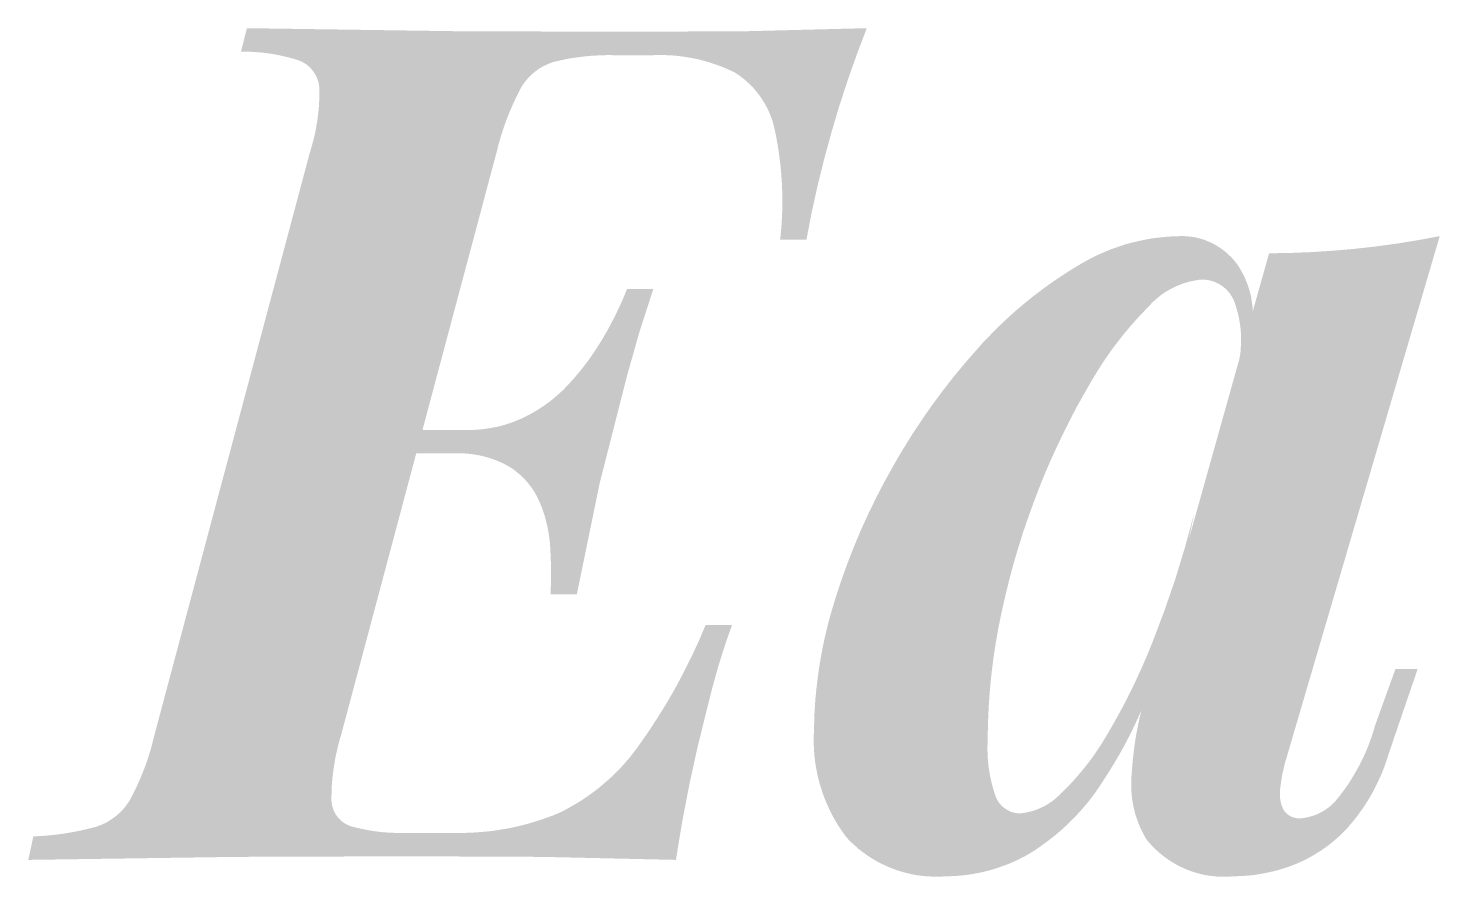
# Model space of a CAD drawing. Header units: millimetres. Extents: x 1235 to 1439, y 1033 to 1126.
# Drawn here: x 1306.08 to 1317.78, y 1067.16 to 1074.19 of the extents above; entities that cross this region are included whole.
import ezdxf

# ---------------------------------------------------------------- set-up
doc = ezdxf.new("R2010")
doc.units = ezdxf.units.MM
doc.layers.add('默认', color=18, linetype='Continuous', true_color=0x000000)

msp = doc.modelspace()

# ---------------------------------------------------------------- hatches: boundary and pattern name
at = {"layer": '默认'}
msp.add_hatch(color=256, dxfattribs=at).paths.add_polyline_path([(1313.034, 1074.189), (1312.953, 1073.976), (1312.877, 1073.761), (1312.806, 1073.544), (1312.741, 1073.325), (1312.681, 1073.105), (1312.626, 1072.883), (1312.577, 1072.661), (1312.534, 1072.437), (1312.316, 1072.437), (1312.322, 1072.494), (1312.327, 1072.551), (1312.33, 1072.608), (1312.333, 1072.665), (1312.334, 1072.722), (1312.334, 1072.779), (1312.333, 1072.837), (1312.331, 1072.894), (1312.327, 1072.951), (1312.323, 1073.008), (1312.317, 1073.065), (1312.31, 1073.122), (1312.302, 1073.179), (1312.293, 1073.235), (1312.283, 1073.291), (1312.271, 1073.347), (1312.267, 1073.365), (1312.263, 1073.382), (1312.258, 1073.4), (1312.253, 1073.418), (1312.247, 1073.436), (1312.241, 1073.453), (1312.234, 1073.471), (1312.227, 1073.488), (1312.219, 1073.505), (1312.211, 1073.522), (1312.202, 1073.539), (1312.193, 1073.556), (1312.184, 1073.572), (1312.174, 1073.588), (1312.164, 1073.604), (1312.153, 1073.62), (1312.142, 1073.635), (1312.13, 1073.65), (1312.119, 1073.665), (1312.106, 1073.679), (1312.094, 1073.694), (1312.081, 1073.707), (1312.068, 1073.721), (1312.054, 1073.734), (1312.04, 1073.746), (1312.026, 1073.759), (1312.012, 1073.771), (1311.997, 1073.782), (1311.982, 1073.793), (1311.967, 1073.804), (1311.952, 1073.814), (1311.937, 1073.824), (1311.897, 1073.842), (1311.857, 1073.86), (1311.816, 1073.876), (1311.774, 1073.891), (1311.732, 1073.905), (1311.689, 1073.917), (1311.646, 1073.929), (1311.603, 1073.938), (1311.559, 1073.946), (1311.516, 1073.953), (1311.472, 1073.959), (1311.427, 1073.963), (1311.383, 1073.965), (1311.339, 1073.967), (1311.295, 1073.966), (1311.252, 1073.965), (1310.95, 1073.965), (1310.886, 1073.966), (1310.823, 1073.964), (1310.759, 1073.961), (1310.696, 1073.955), (1310.632, 1073.947), (1310.569, 1073.938), (1310.507, 1073.925), (1310.445, 1073.911), (1310.434, 1073.908), (1310.423, 1073.904), (1310.413, 1073.9), (1310.402, 1073.896), (1310.391, 1073.892), (1310.381, 1073.887), (1310.371, 1073.882), (1310.36, 1073.877), (1310.35, 1073.872), (1310.34, 1073.866), (1310.33, 1073.86), (1310.32, 1073.854), (1310.31, 1073.848), (1310.301, 1073.841), (1310.292, 1073.834), (1310.282, 1073.827), (1310.273, 1073.819), (1310.264, 1073.812), (1310.256, 1073.804), (1310.247, 1073.796), (1310.239, 1073.788), (1310.231, 1073.779), (1310.223, 1073.771), (1310.216, 1073.762), (1310.208, 1073.753), (1310.201, 1073.744), (1310.194, 1073.735), (1310.188, 1073.726), (1310.181, 1073.716), (1310.175, 1073.707), (1310.169, 1073.697), (1310.164, 1073.687), (1310.132, 1073.624), (1310.102, 1073.56), (1310.074, 1073.495), (1310.048, 1073.429), (1310.024, 1073.362), (1310.002, 1073.294), (1309.982, 1073.226), (1309.965, 1073.157), (1309.352, 1070.861), (1309.714, 1070.861), (1309.745, 1070.861), (1309.776, 1070.861), (1309.807, 1070.863), (1309.838, 1070.866), (1309.869, 1070.869), (1309.9, 1070.874), (1309.93, 1070.879), (1309.961, 1070.885), (1309.991, 1070.892), (1310.022, 1070.9), (1310.052, 1070.909), (1310.081, 1070.919), (1310.11, 1070.929), (1310.139, 1070.941), (1310.168, 1070.953), (1310.196, 1070.966), (1310.222, 1070.979), (1310.248, 1070.993), (1310.273, 1071.007), (1310.298, 1071.022), (1310.323, 1071.038), (1310.348, 1071.054), (1310.372, 1071.071), (1310.396, 1071.088), (1310.419, 1071.106), (1310.442, 1071.125), (1310.464, 1071.144), (1310.486, 1071.163), (1310.508, 1071.183), (1310.529, 1071.204), (1310.549, 1071.225), (1310.569, 1071.246), (1310.609, 1071.29), (1310.647, 1071.335), (1310.684, 1071.381), (1310.72, 1071.428), (1310.754, 1071.476), (1310.787, 1071.525), (1310.819, 1071.575), (1310.85, 1071.625), (1310.878, 1071.674), (1310.905, 1071.723), (1310.931, 1071.773), (1310.956, 1071.823), (1310.981, 1071.874), (1311.004, 1071.925), (1311.026, 1071.976), (1311.047, 1072.028), (1311.265, 1072.028), (1311.15, 1071.673), (1311.048, 1071.313), (1310.821, 1070.422), (1310.631, 1069.499), (1310.413, 1069.499), (1310.417, 1069.598), (1310.418, 1069.698), (1310.415, 1069.797), (1310.41, 1069.896), (1310.408, 1069.921), (1310.406, 1069.945), (1310.403, 1069.969), (1310.399, 1069.994), (1310.395, 1070.018), (1310.391, 1070.042), (1310.386, 1070.066), (1310.38, 1070.09), (1310.374, 1070.114), (1310.368, 1070.137), (1310.361, 1070.161), (1310.353, 1070.184), (1310.345, 1070.207), (1310.336, 1070.23), (1310.327, 1070.253), (1310.317, 1070.275), (1310.312, 1070.286), (1310.307, 1070.296), (1310.302, 1070.307), (1310.296, 1070.317), (1310.291, 1070.327), (1310.285, 1070.338), (1310.279, 1070.348), (1310.272, 1070.358), (1310.266, 1070.368), (1310.259, 1070.378), (1310.252, 1070.388), (1310.245, 1070.397), (1310.238, 1070.407), (1310.23, 1070.416), (1310.223, 1070.425), (1310.215, 1070.434), (1310.207, 1070.443), (1310.199, 1070.452), (1310.19, 1070.461), (1310.182, 1070.469), (1310.173, 1070.477), (1310.165, 1070.486), (1310.156, 1070.494), (1310.147, 1070.501), (1310.137, 1070.509), (1310.128, 1070.516), (1310.119, 1070.524), (1310.109, 1070.531), (1310.1, 1070.538), (1310.09, 1070.544), (1310.08, 1070.551), (1310.07, 1070.557), (1310.057, 1070.564), (1310.044, 1070.571), (1310.031, 1070.578), (1310.018, 1070.585), (1310.004, 1070.591), (1309.99, 1070.597), (1309.977, 1070.603), (1309.963, 1070.609), (1309.949, 1070.614), (1309.934, 1070.619), (1309.92, 1070.624), (1309.906, 1070.629), (1309.891, 1070.633), (1309.877, 1070.637), (1309.862, 1070.641), (1309.847, 1070.645), (1309.833, 1070.648), (1309.818, 1070.651), (1309.803, 1070.654), (1309.788, 1070.656), (1309.773, 1070.659), (1309.758, 1070.661), (1309.743, 1070.662), (1309.728, 1070.664), (1309.713, 1070.665), (1309.698, 1070.666), (1309.684, 1070.667), (1309.669, 1070.667), (1309.654, 1070.667), (1309.639, 1070.667), (1309.624, 1070.667), (1309.609, 1070.666), (1309.3, 1070.666), (1308.677, 1068.331), (1308.667, 1068.299), (1308.658, 1068.267), (1308.65, 1068.235), (1308.643, 1068.202), (1308.635, 1068.17), (1308.629, 1068.137), (1308.623, 1068.104), (1308.618, 1068.071), (1308.613, 1068.038), (1308.609, 1068.005), (1308.605, 1067.972), (1308.602, 1067.938), (1308.6, 1067.905), (1308.599, 1067.872), (1308.598, 1067.839), (1308.597, 1067.805), (1308.597, 1067.801), (1308.597, 1067.797), (1308.597, 1067.792), (1308.597, 1067.788), (1308.598, 1067.783), (1308.598, 1067.779), (1308.599, 1067.774), (1308.599, 1067.77), (1308.6, 1067.765), (1308.601, 1067.76), (1308.602, 1067.756), (1308.603, 1067.751), (1308.604, 1067.747), (1308.605, 1067.742), (1308.606, 1067.738), (1308.607, 1067.733), (1308.609, 1067.728), (1308.61, 1067.724), (1308.612, 1067.719), (1308.614, 1067.715), (1308.616, 1067.711), (1308.617, 1067.706), (1308.619, 1067.702), (1308.622, 1067.697), (1308.624, 1067.693), (1308.626, 1067.689), (1308.628, 1067.684), (1308.631, 1067.68), (1308.633, 1067.676), (1308.636, 1067.672), (1308.639, 1067.668), (1308.642, 1067.664), (1308.644, 1067.66), (1308.647, 1067.656), (1308.65, 1067.652), (1308.654, 1067.649), (1308.657, 1067.645), (1308.66, 1067.641), (1308.663, 1067.638), (1308.667, 1067.634), (1308.67, 1067.631), (1308.674, 1067.628), (1308.677, 1067.624), (1308.681, 1067.621), (1308.685, 1067.618), (1308.688, 1067.615), (1308.692, 1067.612), (1308.696, 1067.61), (1308.7, 1067.607), (1308.704, 1067.604), (1308.708, 1067.602), (1308.712, 1067.599), (1308.716, 1067.597), (1308.72, 1067.595), (1308.724, 1067.592), (1308.728, 1067.59), (1308.732, 1067.588), (1308.736, 1067.586), (1308.741, 1067.585), (1308.745, 1067.583), (1308.749, 1067.581), (1308.753, 1067.58), (1308.757, 1067.578), (1308.761, 1067.577), (1308.791, 1067.569), (1308.82, 1067.562), (1308.849, 1067.556), (1308.879, 1067.55), (1308.909, 1067.544), (1308.938, 1067.539), (1308.968, 1067.535), (1308.998, 1067.531), (1309.028, 1067.528), (1309.058, 1067.526), (1309.089, 1067.524), (1309.119, 1067.523), (1309.149, 1067.522), (1309.179, 1067.522), (1309.209, 1067.522), (1309.239, 1067.523), (1309.599, 1067.523), (1309.656, 1067.522), (1309.712, 1067.523), (1309.769, 1067.525), (1309.825, 1067.529), (1309.882, 1067.534), (1309.939, 1067.54), (1309.995, 1067.549), (1310.051, 1067.558), (1310.107, 1067.569), (1310.162, 1067.582), (1310.217, 1067.596), (1310.272, 1067.612), (1310.326, 1067.629), (1310.38, 1067.648), (1310.433, 1067.667), (1310.485, 1067.689), (1310.532, 1067.712), (1310.579, 1067.738), (1310.624, 1067.764), (1310.67, 1067.792), (1310.714, 1067.822), (1310.757, 1067.853), (1310.8, 1067.885), (1310.842, 1067.919), (1310.882, 1067.954), (1310.922, 1067.99), (1310.96, 1068.027), (1310.997, 1068.065), (1311.033, 1068.105), (1311.067, 1068.145), (1311.1, 1068.187), (1311.132, 1068.229), (1311.216, 1068.348), (1311.296, 1068.47), (1311.373, 1068.594), (1311.446, 1068.72), (1311.515, 1068.849), (1311.58, 1068.979), (1311.642, 1069.112), (1311.699, 1069.246), (1311.917, 1069.246), (1311.857, 1069.073), (1311.802, 1068.898), (1311.753, 1068.722), (1311.709, 1068.545), (1311.632, 1068.236), (1311.564, 1067.926), (1311.504, 1067.613), (1311.452, 1067.299), (1310.347, 1067.324), (1309.241, 1067.329), (1307.812, 1067.324), (1306.085, 1067.299), (1306.127, 1067.494), (1306.193, 1067.497), (1306.258, 1067.502), (1306.323, 1067.509), (1306.388, 1067.518), (1306.452, 1067.529), (1306.516, 1067.541), (1306.58, 1067.556), (1306.643, 1067.572), (1306.654, 1067.576), (1306.665, 1067.579), (1306.676, 1067.584), (1306.687, 1067.588), (1306.698, 1067.593), (1306.709, 1067.598), (1306.72, 1067.603), (1306.73, 1067.608), (1306.741, 1067.614), (1306.751, 1067.62), (1306.761, 1067.626), (1306.771, 1067.633), (1306.781, 1067.64), (1306.791, 1067.647), (1306.801, 1067.654), (1306.81, 1067.661), (1306.82, 1067.669), (1306.829, 1067.677), (1306.838, 1067.685), (1306.846, 1067.693), (1306.855, 1067.702), (1306.863, 1067.71), (1306.871, 1067.719), (1306.879, 1067.728), (1306.887, 1067.737), (1306.894, 1067.747), (1306.901, 1067.756), (1306.908, 1067.766), (1306.915, 1067.776), (1306.921, 1067.785), (1306.927, 1067.795), (1306.933, 1067.805), (1306.965, 1067.868), (1306.995, 1067.931), (1307.023, 1067.996), (1307.049, 1068.062), (1307.073, 1068.128), (1307.094, 1068.195), (1307.113, 1068.263), (1307.13, 1068.331), (1308.418, 1073.157), (1308.428, 1073.189), (1308.437, 1073.221), (1308.446, 1073.254), (1308.454, 1073.287), (1308.462, 1073.319), (1308.468, 1073.352), (1308.474, 1073.386), (1308.48, 1073.419), (1308.484, 1073.452), (1308.488, 1073.486), (1308.492, 1073.519), (1308.494, 1073.553), (1308.496, 1073.587), (1308.498, 1073.62), (1308.498, 1073.654), (1308.498, 1073.687), (1308.497, 1073.696), (1308.496, 1073.706), (1308.495, 1073.715), (1308.494, 1073.719), (1308.494, 1073.724), (1308.493, 1073.728), (1308.492, 1073.733), (1308.491, 1073.738), (1308.489, 1073.742), (1308.488, 1073.747), (1308.487, 1073.751), (1308.485, 1073.756), (1308.484, 1073.76), (1308.482, 1073.765), (1308.481, 1073.769), (1308.479, 1073.774), (1308.477, 1073.778), (1308.475, 1073.783), (1308.473, 1073.787), (1308.471, 1073.792), (1308.469, 1073.796), (1308.466, 1073.8), (1308.464, 1073.804), (1308.462, 1073.809), (1308.459, 1073.813), (1308.457, 1073.817), (1308.454, 1073.821), (1308.451, 1073.825), (1308.448, 1073.829), (1308.445, 1073.833), (1308.442, 1073.837), (1308.439, 1073.841), (1308.436, 1073.845), (1308.433, 1073.848), (1308.43, 1073.852), (1308.427, 1073.856), (1308.423, 1073.859), (1308.42, 1073.862), (1308.416, 1073.866), (1308.413, 1073.869), (1308.409, 1073.872), (1308.406, 1073.876), (1308.402, 1073.879), (1308.398, 1073.882), (1308.394, 1073.885), (1308.391, 1073.888), (1308.387, 1073.89), (1308.383, 1073.893), (1308.379, 1073.896), (1308.375, 1073.898), (1308.371, 1073.901), (1308.367, 1073.903), (1308.363, 1073.905), (1308.359, 1073.908), (1308.355, 1073.91), (1308.346, 1073.914), (1308.338, 1073.918), (1308.33, 1073.921), (1308.301, 1073.93), (1308.271, 1073.939), (1308.242, 1073.947), (1308.212, 1073.954), (1308.182, 1073.961), (1308.152, 1073.967), (1308.122, 1073.973), (1308.092, 1073.978), (1308.061, 1073.982), (1308.031, 1073.986), (1308.001, 1073.989), (1307.97, 1073.991), (1307.939, 1073.993), (1307.909, 1073.994), (1307.878, 1073.994), (1307.848, 1073.994), (1307.897, 1074.189), (1309.622, 1074.164), (1311.051, 1074.159), (1312.043, 1074.164)], flags=0)
h = msp.add_hatch(color=256, dxfattribs=at)
h.paths.add_polyline_path([(1315.31, 1068.539), (1315.276, 1068.463), (1315.241, 1068.389), (1315.204, 1068.315), (1315.166, 1068.242), (1315.126, 1068.17), (1315.084, 1068.099), (1315.041, 1068.029), (1314.997, 1067.96), (1314.967, 1067.914), (1314.936, 1067.869), (1314.904, 1067.825), (1314.87, 1067.781), (1314.835, 1067.739), (1314.798, 1067.697), (1314.761, 1067.657), (1314.722, 1067.617), (1314.682, 1067.579), (1314.641, 1067.542), (1314.599, 1067.506), (1314.556, 1067.472), (1314.512, 1067.439), (1314.468, 1067.407), (1314.422, 1067.376), (1314.376, 1067.347), (1314.337, 1067.326), (1314.297, 1067.305), (1314.256, 1067.286), (1314.215, 1067.268), (1314.172, 1067.252), (1314.13, 1067.237), (1314.087, 1067.223), (1314.043, 1067.21), (1313.999, 1067.199), (1313.955, 1067.19), (1313.91, 1067.182), (1313.865, 1067.175), (1313.82, 1067.17), (1313.776, 1067.166), (1313.731, 1067.164), (1313.686, 1067.163), (1313.659, 1067.161), (1313.631, 1067.16), (1313.603, 1067.16), (1313.575, 1067.161), (1313.547, 1067.162), (1313.518, 1067.164), (1313.49, 1067.167), (1313.462, 1067.171), (1313.433, 1067.175), (1313.405, 1067.181), (1313.377, 1067.187), (1313.349, 1067.194), (1313.321, 1067.202), (1313.293, 1067.21), (1313.266, 1067.22), (1313.239, 1067.23), (1313.212, 1067.241), (1313.186, 1067.253), (1313.159, 1067.265), (1313.134, 1067.278), (1313.108, 1067.292), (1313.084, 1067.307), (1313.059, 1067.322), (1313.035, 1067.338), (1313.012, 1067.355), (1312.989, 1067.372), (1312.967, 1067.389), (1312.946, 1067.408), (1312.925, 1067.426), (1312.904, 1067.446), (1312.885, 1067.465), (1312.866, 1067.485), (1312.849, 1067.508), (1312.832, 1067.532), (1312.816, 1067.556), (1312.8, 1067.58), (1312.784, 1067.605), (1312.77, 1067.63), (1312.755, 1067.656), (1312.742, 1067.682), (1312.728, 1067.708), (1312.716, 1067.735), (1312.704, 1067.762), (1312.692, 1067.789), (1312.681, 1067.817), (1312.671, 1067.844), (1312.662, 1067.872), (1312.653, 1067.901), (1312.644, 1067.929), (1312.636, 1067.958), (1312.629, 1067.986), (1312.623, 1068.015), (1312.617, 1068.044), (1312.612, 1068.073), (1312.607, 1068.102), (1312.604, 1068.132), (1312.6, 1068.161), (1312.598, 1068.19), (1312.596, 1068.219), (1312.595, 1068.248), (1312.594, 1068.277), (1312.594, 1068.306), (1312.595, 1068.335), (1312.596, 1068.364), (1312.598, 1068.433), (1312.6, 1068.503), (1312.604, 1068.572), (1312.609, 1068.642), (1312.616, 1068.711), (1312.624, 1068.78), (1312.633, 1068.849), (1312.643, 1068.918), (1312.655, 1068.987), (1312.668, 1069.056), (1312.682, 1069.124), (1312.698, 1069.192), (1312.714, 1069.259), (1312.733, 1069.327), (1312.752, 1069.393), (1312.772, 1069.46), (1312.819, 1069.603), (1312.87, 1069.746), (1312.925, 1069.887), (1312.983, 1070.026), (1313.046, 1070.164), (1313.112, 1070.3), (1313.182, 1070.434), (1313.255, 1070.566), (1313.33, 1070.694), (1313.408, 1070.82), (1313.49, 1070.944), (1313.575, 1071.066), (1313.664, 1071.186), (1313.755, 1071.303), (1313.85, 1071.417), (1313.948, 1071.529), (1313.992, 1071.579), (1314.038, 1071.627), (1314.085, 1071.675), (1314.132, 1071.722), (1314.18, 1071.768), (1314.23, 1071.814), (1314.28, 1071.858), (1314.331, 1071.901), (1314.383, 1071.944), (1314.435, 1071.985), (1314.489, 1072.025), (1314.543, 1072.065), (1314.598, 1072.103), (1314.653, 1072.14), (1314.709, 1072.176), (1314.766, 1072.211), (1314.814, 1072.24), (1314.863, 1072.267), (1314.912, 1072.293), (1314.963, 1072.317), (1315.015, 1072.34), (1315.068, 1072.361), (1315.121, 1072.379), (1315.175, 1072.397), (1315.229, 1072.412), (1315.284, 1072.425), (1315.34, 1072.437), (1315.395, 1072.447), (1315.451, 1072.454), (1315.507, 1072.46), (1315.563, 1072.464), (1315.618, 1072.466), (1315.636, 1072.467), (1315.654, 1072.467), (1315.671, 1072.466), (1315.689, 1072.465), (1315.707, 1072.463), (1315.725, 1072.461), (1315.743, 1072.458), (1315.761, 1072.455), (1315.779, 1072.451), (1315.796, 1072.446), (1315.814, 1072.441), (1315.832, 1072.435), (1315.849, 1072.428), (1315.866, 1072.421), (1315.883, 1072.414), (1315.9, 1072.406), (1315.916, 1072.397), (1315.933, 1072.388), (1315.948, 1072.378), (1315.964, 1072.368), (1315.979, 1072.357), (1315.994, 1072.346), (1316.008, 1072.335), (1316.022, 1072.323), (1316.035, 1072.31), (1316.048, 1072.298), (1316.061, 1072.285), (1316.073, 1072.271), (1316.084, 1072.258), (1316.095, 1072.244), (1316.106, 1072.23), (1316.116, 1072.215), (1316.128, 1072.195), (1316.14, 1072.173), (1316.152, 1072.152), (1316.163, 1072.13), (1316.173, 1072.107), (1316.182, 1072.084), (1316.191, 1072.061), (1316.199, 1072.038), (1316.206, 1072.014), (1316.212, 1071.991), (1316.218, 1071.967), (1316.222, 1071.942), (1316.226, 1071.918), (1316.229, 1071.894), (1316.232, 1071.87), (1316.233, 1071.845), (1316.368, 1072.324), (1316.545, 1072.327), (1316.723, 1072.334), (1316.901, 1072.346), (1317.078, 1072.361), (1317.255, 1072.381), (1317.432, 1072.405), (1317.608, 1072.434), (1317.782, 1072.466), (1316.508, 1068.13), (1316.499, 1068.101), (1316.492, 1068.071), (1316.485, 1068.041), (1316.478, 1068.011), (1316.473, 1067.981), (1316.468, 1067.951), (1316.464, 1067.921), (1316.46, 1067.89), (1316.459, 1067.885), (1316.459, 1067.879), (1316.458, 1067.873), (1316.457, 1067.867), (1316.457, 1067.862), (1316.457, 1067.856), (1316.457, 1067.85), (1316.457, 1067.844), (1316.457, 1067.839), (1316.457, 1067.833), (1316.457, 1067.827), (1316.458, 1067.821), (1316.458, 1067.816), (1316.459, 1067.81), (1316.46, 1067.804), (1316.46, 1067.798), (1316.461, 1067.793), (1316.463, 1067.787), (1316.464, 1067.781), (1316.465, 1067.776), (1316.466, 1067.77), (1316.468, 1067.764), (1316.47, 1067.759), (1316.471, 1067.753), (1316.473, 1067.748), (1316.475, 1067.742), (1316.477, 1067.737), (1316.48, 1067.732), (1316.482, 1067.726), (1316.484, 1067.721), (1316.487, 1067.716), (1316.489, 1067.711), (1316.492, 1067.707), (1316.495, 1067.703), (1316.499, 1067.699), (1316.502, 1067.695), (1316.505, 1067.691), (1316.509, 1067.687), (1316.513, 1067.684), (1316.517, 1067.68), (1316.521, 1067.677), (1316.525, 1067.674), (1316.53, 1067.67), (1316.534, 1067.667), (1316.539, 1067.665), (1316.544, 1067.662), (1316.548, 1067.659), (1316.553, 1067.657), (1316.558, 1067.655), (1316.563, 1067.653), (1316.569, 1067.651), (1316.574, 1067.649), (1316.579, 1067.648), (1316.584, 1067.647), (1316.589, 1067.646), (1316.595, 1067.645), (1316.6, 1067.644), (1316.605, 1067.644), (1316.61, 1067.643), (1316.616, 1067.643), (1316.621, 1067.643), (1316.626, 1067.643), (1316.631, 1067.643), (1316.636, 1067.644), (1316.646, 1067.645), (1316.656, 1067.646), (1316.666, 1067.648), (1316.676, 1067.65), (1316.686, 1067.652), (1316.696, 1067.654), (1316.706, 1067.657), (1316.716, 1067.66), (1316.726, 1067.663), (1316.736, 1067.666), (1316.746, 1067.669), (1316.755, 1067.673), (1316.765, 1067.677), (1316.774, 1067.681), (1316.784, 1067.686), (1316.793, 1067.69), (1316.802, 1067.695), (1316.811, 1067.7), (1316.82, 1067.706), (1316.829, 1067.711), (1316.838, 1067.717), (1316.846, 1067.723), (1316.855, 1067.729), (1316.863, 1067.735), (1316.871, 1067.741), (1316.879, 1067.748), (1316.887, 1067.755), (1316.894, 1067.762), (1316.901, 1067.769), (1316.909, 1067.776), (1316.916, 1067.783), (1316.922, 1067.791), (1316.95, 1067.825), (1316.976, 1067.86), (1317.002, 1067.895), (1317.027, 1067.931), (1317.05, 1067.968), (1317.073, 1068.006), (1317.095, 1068.044), (1317.116, 1068.083), (1317.136, 1068.122), (1317.155, 1068.162), (1317.173, 1068.202), (1317.19, 1068.243), (1317.205, 1068.284), (1317.22, 1068.325), (1317.233, 1068.367), (1317.245, 1068.409), (1317.415, 1068.88), (1317.599, 1068.88), (1317.356, 1068.169), (1317.343, 1068.127), (1317.328, 1068.085), (1317.313, 1068.043), (1317.296, 1068.002), (1317.277, 1067.961), (1317.258, 1067.921), (1317.238, 1067.881), (1317.216, 1067.841), (1317.194, 1067.803), (1317.17, 1067.765), (1317.145, 1067.727), (1317.119, 1067.691), (1317.093, 1067.655), (1317.065, 1067.62), (1317.036, 1067.586), (1317.007, 1067.552), (1316.983, 1067.528), (1316.958, 1067.504), (1316.933, 1067.481), (1316.907, 1067.458), (1316.88, 1067.436), (1316.853, 1067.415), (1316.825, 1067.395), (1316.796, 1067.375), (1316.767, 1067.357), (1316.738, 1067.339), (1316.708, 1067.322), (1316.677, 1067.305), (1316.646, 1067.29), (1316.615, 1067.276), (1316.583, 1067.262), (1316.552, 1067.25), (1316.523, 1067.24), (1316.494, 1067.23), (1316.465, 1067.221), (1316.436, 1067.213), (1316.406, 1067.205), (1316.376, 1067.198), (1316.346, 1067.192), (1316.316, 1067.186), (1316.286, 1067.181), (1316.256, 1067.176), (1316.226, 1067.172), (1316.195, 1067.169), (1316.165, 1067.167), (1316.135, 1067.165), (1316.104, 1067.164), (1316.074, 1067.163), (1316.049, 1067.161), (1316.025, 1067.16), (1316, 1067.159), (1315.975, 1067.159), (1315.949, 1067.16), (1315.924, 1067.162), (1315.899, 1067.165), (1315.873, 1067.168), (1315.848, 1067.172), (1315.823, 1067.177), (1315.797, 1067.183), (1315.772, 1067.19), (1315.747, 1067.197), (1315.723, 1067.205), (1315.698, 1067.214), (1315.674, 1067.224), (1315.65, 1067.235), (1315.627, 1067.246), (1315.603, 1067.258), (1315.581, 1067.271), (1315.559, 1067.284), (1315.537, 1067.298), (1315.516, 1067.313), (1315.495, 1067.328), (1315.475, 1067.344), (1315.455, 1067.361), (1315.436, 1067.378), (1315.418, 1067.395), (1315.401, 1067.413), (1315.384, 1067.431), (1315.367, 1067.45), (1315.352, 1067.469), (1315.343, 1067.483), (1315.335, 1067.498), (1315.327, 1067.513), (1315.319, 1067.529), (1315.311, 1067.544), (1315.304, 1067.56), (1315.297, 1067.575), (1315.29, 1067.591), (1315.284, 1067.607), (1315.278, 1067.624), (1315.272, 1067.64), (1315.266, 1067.657), (1315.261, 1067.673), (1315.256, 1067.69), (1315.252, 1067.707), (1315.248, 1067.724), (1315.244, 1067.741), (1315.241, 1067.758), (1315.238, 1067.775), (1315.235, 1067.792), (1315.232, 1067.809), (1315.23, 1067.826), (1315.229, 1067.844), (1315.227, 1067.861), (1315.226, 1067.878), (1315.225, 1067.895), (1315.225, 1067.913), (1315.225, 1067.93), (1315.225, 1067.947), (1315.226, 1067.964), (1315.227, 1067.981), (1315.228, 1067.998), (1315.233, 1068.066), (1315.239, 1068.134), (1315.247, 1068.202), (1315.256, 1068.27), (1315.267, 1068.338), (1315.28, 1068.405), (1315.294, 1068.472)], flags=0)
h.paths.add_polyline_path([(1316.122, 1071.45), (1316.127, 1071.478), (1316.131, 1071.507), (1316.133, 1071.536), (1316.135, 1071.566), (1316.136, 1071.595), (1316.136, 1071.625), (1316.135, 1071.654), (1316.133, 1071.684), (1316.13, 1071.713), (1316.126, 1071.742), (1316.121, 1071.771), (1316.116, 1071.8), (1316.109, 1071.829), (1316.101, 1071.857), (1316.093, 1071.885), (1316.084, 1071.913), (1316.082, 1071.918), (1316.08, 1071.923), (1316.078, 1071.928), (1316.076, 1071.933), (1316.074, 1071.938), (1316.071, 1071.943), (1316.069, 1071.947), (1316.067, 1071.952), (1316.064, 1071.957), (1316.061, 1071.962), (1316.058, 1071.967), (1316.055, 1071.972), (1316.052, 1071.977), (1316.049, 1071.981), (1316.046, 1071.986), (1316.043, 1071.991), (1316.039, 1071.995), (1316.036, 1072), (1316.032, 1072.004), (1316.028, 1072.008), (1316.024, 1072.013), (1316.02, 1072.017), (1316.016, 1072.021), (1316.012, 1072.025), (1316.008, 1072.029), (1316.004, 1072.033), (1315.999, 1072.037), (1315.995, 1072.041), (1315.99, 1072.045), (1315.986, 1072.048), (1315.981, 1072.052), (1315.976, 1072.055), (1315.971, 1072.058), (1315.966, 1072.062), (1315.961, 1072.065), (1315.956, 1072.068), (1315.951, 1072.071), (1315.946, 1072.073), (1315.941, 1072.076), (1315.936, 1072.079), (1315.93, 1072.081), (1315.925, 1072.083), (1315.92, 1072.086), (1315.914, 1072.088), (1315.909, 1072.09), (1315.904, 1072.092), (1315.898, 1072.093), (1315.893, 1072.095), (1315.887, 1072.097), (1315.882, 1072.098), (1315.876, 1072.099), (1315.871, 1072.1), (1315.865, 1072.102), (1315.86, 1072.102), (1315.854, 1072.103), (1315.849, 1072.104), (1315.843, 1072.105), (1315.838, 1072.105), (1315.832, 1072.106), (1315.827, 1072.106), (1315.821, 1072.106), (1315.816, 1072.106), (1315.811, 1072.106), (1315.805, 1072.106), (1315.79, 1072.105), (1315.775, 1072.102), (1315.759, 1072.1), (1315.744, 1072.097), (1315.729, 1072.094), (1315.714, 1072.091), (1315.698, 1072.087), (1315.683, 1072.082), (1315.668, 1072.078), (1315.653, 1072.073), (1315.638, 1072.067), (1315.623, 1072.062), (1315.609, 1072.056), (1315.594, 1072.049), (1315.58, 1072.042), (1315.565, 1072.035), (1315.551, 1072.028), (1315.538, 1072.02), (1315.524, 1072.012), (1315.51, 1072.004), (1315.497, 1071.995), (1315.484, 1071.986), (1315.471, 1071.977), (1315.459, 1071.967), (1315.446, 1071.957), (1315.434, 1071.947), (1315.423, 1071.937), (1315.411, 1071.926), (1315.4, 1071.915), (1315.389, 1071.904), (1315.379, 1071.893), (1315.368, 1071.881), (1315.301, 1071.812), (1315.236, 1071.74), (1315.173, 1071.666), (1315.113, 1071.59), (1315.055, 1071.513), (1315, 1071.433), (1314.947, 1071.351), (1314.897, 1071.268), (1314.836, 1071.162), (1314.776, 1071.055), (1314.719, 1070.946), (1314.664, 1070.836), (1314.611, 1070.725), (1314.56, 1070.614), (1314.511, 1070.501), (1314.465, 1070.387), (1314.417, 1070.261), (1314.371, 1070.134), (1314.327, 1070.006), (1314.287, 1069.877), (1314.249, 1069.748), (1314.214, 1069.617), (1314.182, 1069.486), (1314.152, 1069.354), (1314.125, 1069.224), (1314.102, 1069.092), (1314.082, 1068.96), (1314.066, 1068.827), (1314.053, 1068.694), (1314.044, 1068.561), (1314.038, 1068.427), (1314.036, 1068.294), (1314.035, 1068.264), (1314.034, 1068.235), (1314.034, 1068.205), (1314.035, 1068.175), (1314.036, 1068.145), (1314.039, 1068.115), (1314.042, 1068.085), (1314.046, 1068.056), (1314.05, 1068.026), (1314.055, 1067.996), (1314.062, 1067.967), (1314.068, 1067.938), (1314.076, 1067.909), (1314.084, 1067.88), (1314.093, 1067.852), (1314.102, 1067.824), (1314.104, 1067.82), (1314.105, 1067.817), (1314.107, 1067.813), (1314.109, 1067.81), (1314.11, 1067.806), (1314.112, 1067.802), (1314.114, 1067.799), (1314.116, 1067.795), (1314.118, 1067.792), (1314.12, 1067.788), (1314.122, 1067.785), (1314.124, 1067.781), (1314.126, 1067.778), (1314.129, 1067.775), (1314.131, 1067.771), (1314.134, 1067.768), (1314.136, 1067.765), (1314.139, 1067.762), (1314.142, 1067.758), (1314.145, 1067.755), (1314.147, 1067.752), (1314.15, 1067.749), (1314.153, 1067.746), (1314.156, 1067.743), (1314.159, 1067.74), (1314.163, 1067.738), (1314.166, 1067.735), (1314.169, 1067.732), (1314.172, 1067.73), (1314.176, 1067.727), (1314.179, 1067.725), (1314.183, 1067.722), (1314.186, 1067.72), (1314.19, 1067.717), (1314.193, 1067.715), (1314.197, 1067.713), (1314.201, 1067.711), (1314.205, 1067.709), (1314.208, 1067.707), (1314.212, 1067.705), (1314.216, 1067.704), (1314.22, 1067.702), (1314.224, 1067.7), (1314.228, 1067.699), (1314.232, 1067.697), (1314.235, 1067.696), (1314.239, 1067.695), (1314.243, 1067.693), (1314.247, 1067.692), (1314.251, 1067.691), (1314.255, 1067.69), (1314.259, 1067.689), (1314.263, 1067.689), (1314.267, 1067.688), (1314.271, 1067.687), (1314.275, 1067.687), (1314.279, 1067.686), (1314.283, 1067.686), (1314.287, 1067.685), (1314.291, 1067.685), (1314.295, 1067.685), (1314.299, 1067.685), (1314.303, 1067.685), (1314.307, 1067.685), (1314.319, 1067.686), (1314.33, 1067.688), (1314.342, 1067.689), (1314.354, 1067.691), (1314.365, 1067.694), (1314.377, 1067.696), (1314.389, 1067.699), (1314.4, 1067.702), (1314.412, 1067.706), (1314.423, 1067.709), (1314.435, 1067.713), (1314.446, 1067.717), (1314.457, 1067.722), (1314.468, 1067.727), (1314.479, 1067.732), (1314.49, 1067.737), (1314.501, 1067.742), (1314.512, 1067.748), (1314.522, 1067.754), (1314.533, 1067.76), (1314.543, 1067.767), (1314.553, 1067.773), (1314.563, 1067.78), (1314.573, 1067.787), (1314.582, 1067.794), (1314.591, 1067.802), (1314.601, 1067.809), (1314.61, 1067.817), (1314.618, 1067.825), (1314.627, 1067.833), (1314.635, 1067.842), (1314.643, 1067.85), (1314.671, 1067.877), (1314.698, 1067.904), (1314.725, 1067.932), (1314.751, 1067.96), (1314.776, 1067.989), (1314.801, 1068.018), (1314.826, 1068.048), (1314.85, 1068.078), (1314.874, 1068.108), (1314.897, 1068.139), (1314.919, 1068.17), (1314.941, 1068.202), (1314.962, 1068.234), (1314.983, 1068.266), (1315.003, 1068.299), (1315.023, 1068.332), (1315.077, 1068.425), (1315.13, 1068.52), (1315.181, 1068.616), (1315.23, 1068.713), (1315.276, 1068.811), (1315.321, 1068.909), (1315.364, 1069.009), (1315.404, 1069.109), (1315.503, 1069.37), (1315.593, 1069.633), (1315.674, 1069.899), (1315.747, 1070.168), (1315.702, 1069.952)], flags=0)

doc.saveas('drawing.dxf')
